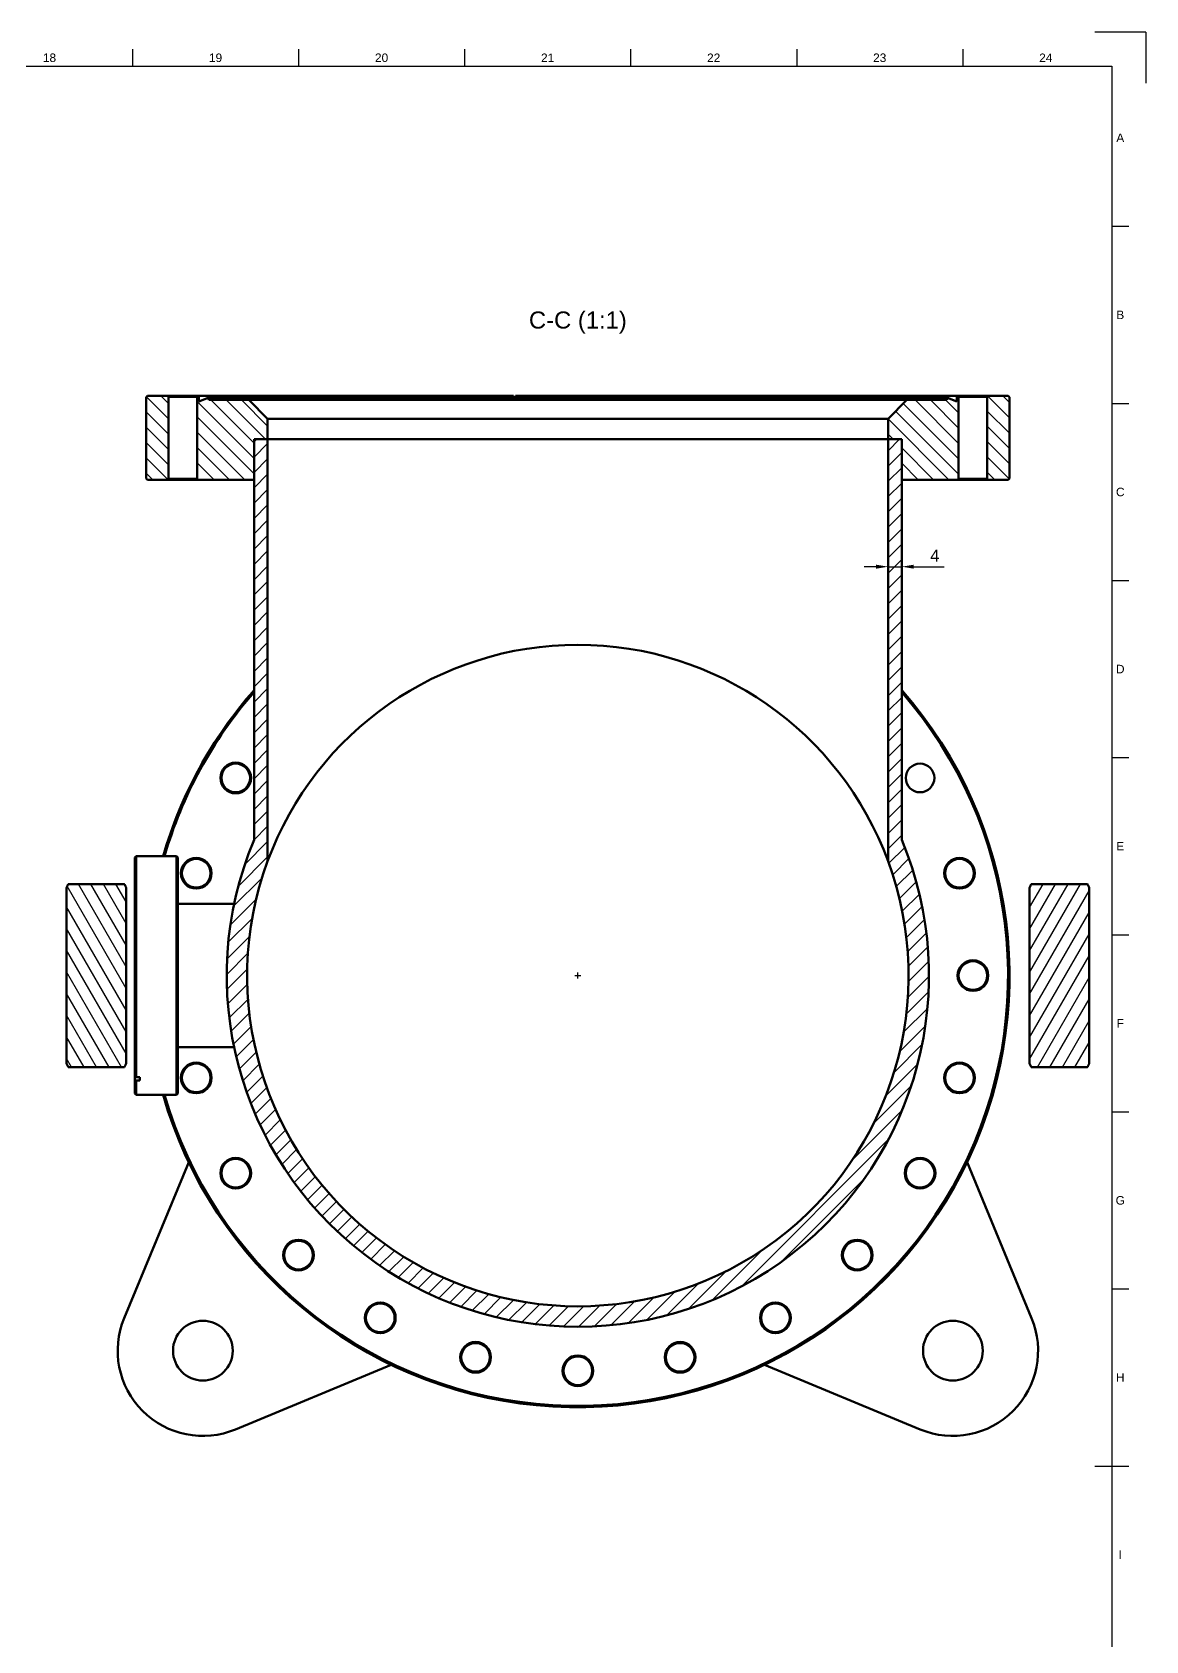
# Model space of a CAD drawing. Header units: millimetres. Extents: x -6 to 1189, y -14 to 841.
# Drawn here: x 862.3 to 1189, y 369.2 to 841 of the extents above; entities that cross this region are included whole.
import ezdxf
from ezdxf.enums import TextEntityAlignment as Align

# ---------------------------------------------------------------- set-up
doc = ezdxf.new("R2010")
doc.units = ezdxf.units.MM
doc.header["$LTSCALE"] = 0.75
doc.linetypes.add('CENTER2', pattern=[28.575, 19.05, -3.175, 3.175, -3.175])
for name, color, linetype, lineweight in [('Border', 7, 'Continuous', 25), ('FD_Dimensions', 7, 'Continuous', 25), ('Hatching', 7, 'Continuous', 25), ('Smart Centers', 7, 'CENTER2', 25), ('View Labels', 7, 'Continuous', 25), ('Visible', 7, 'Continuous', 50)]:
    doc.layers.add(name, color=color, linetype=linetype, lineweight=lineweight)
doc.styles.add('FusionTitle', font='')
doc.styles.get("Standard").update_dxf_attribs({"font": 'arial.ttf'})
doc.styles.get('FusionTitle').set_extended_font_data('Arial Unicode MS')
doc.dimstyles.new('Dim-ISO-25', dxfattribs={"dimtxt": 3.5, "dimasz": 3.5, "dimexe": 2, "dimexo": 2, "dimgap": 1.5, "dimtad": 1, "dimzin": 12, "dimdsep": 46, "dimtxsty": 'Standard', "dimcen": 0, "dimazin": 3, "dimtp": 0.1, "dimtm": 0.1, "dimtfac": 0.714, "dimtmove": 0, "dimatfit": 3, "dimfxl": 1, "dimtzin": 12, "dimarcsym": 0})

# ---------------------------------------------------------------- blocks, each defined once
blk = doc.blocks.new('ISO_A0_SHEET')
at = {"layer": 'Border'}
for p, q in [((1189, 841), (1174, 841)), ((1189, 841), (1189, 826)), ((891.749998, 836), (891.749998, 831)), ((940.458331, 836), (940.458331, 831)), ((989.166664, 836), (989.166664, 831)), ((1037.874997, 836), (1037.874997, 831)), ((1086.58333, 836), (1086.58333, 831)), ((1135.291663, 836), (1135.291663, 831)), ((20, 831), (1179, 831)), ((1179, 831), (1179, 10)), ((1179, 784.0625), (1184, 784.0625)), ((1179, 732.125), (1184, 732.125)), ((1179, 680.1875), (1184, 680.1875)), ((1179, 628.25), (1184, 628.25)), ((1179, 576.3125), (1184, 576.3125)), ((1179, 524.375), (1184, 524.375)), ((1179, 472.4375), (1184, 472.4375)), ((1174, 420.5), (1184, 420.5))]:
    blk.add_line(p, q, dxfattribs=at)
at = {"layer": 'Border', "style": 'FusionTitle'}
for s, p in [('18', (867.395832, 833.5)), ('19', (916.104165, 833.5)), ('20', (964.812498, 833.5)), ('21', (1013.520831, 833.5)), ('22', (1062.229164, 833.5)), ('23', (1110.937497, 833.5)), ('24', (1159.64583, 833.5)), ('A', (1181.5, 810.03125)), ('B', (1181.5, 758.09375)), ('C', (1181.5, 706.15625)), ('D', (1181.5, 654.21875)), ('E', (1181.5, 602.28125)), ('F', (1181.5, 550.34375)), ('G', (1181.5, 498.40625)), ('H', (1181.5, 446.46875)), ('I', (1181.5, 394.53125))]:
    blk.add_text(s, height=2.5, dxfattribs=at).set_placement(p, align=Align.MIDDLE)
blk = doc.blocks.new('*D77')
at = {"layer": 'Defpoints', "color": 0, "transparency": 16777216}
for p in [(1117.389183, 684.244756), (1113.389183, 680.792954), (1117.389183, 680.792954)]:
    blk.add_point(p, dxfattribs=at)
at = {"layer": 'FD_Dimensions', "lineweight": -2, "transparency": 16777216}
for p, q in [((1109.889183, 684.244756), (1106.389183, 684.244756)), ((1113.389183, 682.792954), (1113.389183, 686.244756)), ((1113.389183, 684.244756), (1117.389183, 684.244756)), ((1117.389183, 682.792954), (1117.389183, 686.244756)), ((1120.889183, 684.244756), (1129.810056, 684.244756))]:
    blk.add_line(p, q, dxfattribs=at)
at = {"layer": 'FD_Dimensions', "transparency": 16777216}
for points in [[(1109.889183, 684.828089), (1109.889183, 683.661423), (1113.389183, 684.244756)], [(1120.889183, 684.828089), (1120.889183, 683.661423), (1117.389183, 684.244756)]]:
    blk.add_solid(points, dxfattribs=at)
at = {"layer": 'FD_Dimensions', "color": 0, "transparency": 16777216, "insert": (1127.099619, 687.494756), "char_height": 3.5, "attachment_point": 5}
blk.add_mtext('4', dxfattribs=at)
blk = doc.blocks.new('*U49')
at = {"layer": 'Smart Centers', "color": 0, "linetype": 'Continuous', "ltscale": 0.75, "transparency": 16777216}
for p, q in [((-0.892969, 0), (0.892969, 0)), ((0, -0.892969), (0, 0.892969))]:
    blk.add_line(p, q, dxfattribs=at)

msp = doc.modelspace()

# ---------------------------------------------------------------- hatches: boundary and pattern name
at = {"layer": 'Hatching'}
h = msp.add_hatch(dxfattribs=at)
h.set_pattern_fill('ANSI31', color=256, angle=90, style=0)
h.paths.add_polyline_path([(1142.489, 710.029), (1142.789, 709.729), (1148.589, 709.729), (1148.989, 710.129), (1148.989, 733.929), (1148.589, 734.329), (1142.789, 734.329), (1142.489, 734.029)], flags=0)
h.paths.add_polyline_path([(1133.789, 709.729), (1134.089, 710.029), (1134.089, 734.029), (1133.789, 734.329), (1133.564, 734.329), (1133.564, 732.737), (1130.839, 733.729), (1130.621, 733.129), (1118.889, 733.129), (1113.389, 727.629), (1113.389, 721.629), (1117.389, 721.629), (1117.389, 709.729)], flags=0)
h.paths.add_polyline_path([(910.689, 710.029), (910.989, 709.729), (927.389, 709.729), (927.389, 721.629), (931.389, 721.629), (931.389, 727.629), (925.889, 733.129), (914.158, 733.129), (913.939, 733.729), (911.214, 732.737), (911.214, 734.329), (910.989, 734.329), (910.689, 734.029)], flags=0)
h.paths.add_polyline_path([(901.989, 709.729), (902.289, 710.029), (902.289, 734.029), (901.989, 734.329), (896.189, 734.329), (895.789, 733.929), (895.789, 710.129), (896.189, 709.729)], flags=0)
h = msp.add_hatch(dxfattribs=at)
h.set_pattern_fill('ANSI31', color=256, style=0)
edge = h.paths.add_edge_path(flags=0)
edge.add_line((927.389, 721.629), (927.389, 709.729))
edge.add_line((927.389, 709.729), (927.389, 604.128))
edge.add_ellipse((1022.389, 564.329), major_axis=(-95, 39.799), ratio=1, start_angle=0, end_angle=225.46172)
edge.add_line((1117.389, 604.128), (1117.389, 709.729))
edge.add_line((1117.389, 709.729), (1117.389, 721.629))
edge.add_line((1117.389, 721.629), (1113.389, 721.629))
edge.add_line((1113.389, 721.629), (1113.389, 597.915))
edge.add_ellipse((1022.389, 564.329), major_axis=(91, 33.586), ratio=1, start_angle=139.48444, end_angle=360, ccw=False)
edge.add_line((931.389, 597.915), (931.389, 721.629))
edge.add_line((931.389, 721.629), (927.389, 721.629))
h = msp.add_hatch(dxfattribs=at)
h.set_pattern_fill('ANSI31', color=256, angle=75, style=0)
edge = h.paths.add_edge_path(flags=0)
edge.add_spline(control_points=[(872.889, 591.172), (872.634, 590.633), (872.389, 590.098)], knot_values=[0, 0, 0, 0.1184585, 0.1184585, 0.1184585], weights=[1, 1.0000452, 1], degree=2, periodic=0)
edge.add_line((872.389, 590.098), (872.389, 538.56))
edge.add_spline(control_points=[(872.389, 538.56), (872.634, 538.025), (872.889, 537.486)], knot_values=[0, 0, 0, 0.1184585, 0.1184585, 0.1184585], weights=[1, 1.0000452, 1], degree=2, periodic=0)
edge.add_line((872.889, 537.486), (889.389, 537.486))
edge.add_spline(control_points=[(889.389, 537.486), (889.644, 538.025), (889.889, 538.56)], knot_values=[0, 0, 0, 0.1184585, 0.1184585, 0.1184585], weights=[1, 1.0000452, 1], degree=2, periodic=0)
edge.add_line((889.889, 538.56), (889.889, 590.098))
edge.add_spline(control_points=[(889.889, 590.098), (889.644, 590.633), (889.389, 591.172)], knot_values=[0, 0, 0, 0.1184585, 0.1184585, 0.1184585], weights=[1, 1.0000452, 1], degree=2, periodic=0)
edge.add_line((889.389, 591.172), (872.889, 591.172))
h = msp.add_hatch(dxfattribs=at)
h.set_pattern_fill('ANSI31', color=256, angle=15, style=0)
edge = h.paths.add_edge_path(flags=0)
edge.add_line((1172.389, 538.56), (1172.389, 590.098))
edge.add_spline(control_points=[(1172.389, 590.098), (1172.144, 590.633), (1171.889, 591.172)], knot_values=[0, 0, 0, 0.1184585, 0.1184585, 0.1184585], weights=[1, 1.0000452, 1], degree=2, periodic=0)
edge.add_line((1171.889, 591.172), (1155.389, 591.172))
edge.add_spline(control_points=[(1155.389, 591.172), (1155.134, 590.633), (1154.889, 590.098)], knot_values=[0, 0, 0, 0.1184585, 0.1184585, 0.1184585], weights=[1, 1.0000452, 1], degree=2, periodic=0)
edge.add_line((1154.889, 590.098), (1154.889, 538.56))
edge.add_spline(control_points=[(1154.889, 538.56), (1155.134, 538.025), (1155.389, 537.486)], knot_values=[0, 0, 0, 0.1184585, 0.1184585, 0.1184585], weights=[1, 1.0000452, 1], degree=2, periodic=0)
edge.add_line((1155.389, 537.486), (1171.889, 537.486))
edge.add_spline(control_points=[(1171.889, 537.486), (1172.144, 538.025), (1172.389, 538.56)], knot_values=[0, 0, 0, 0.1184585, 0.1184585, 0.1184585], weights=[1, 1.0000452, 1], degree=2, periodic=0)

# ---------------------------------------------------------------- linework, layer by layer
at = {"layer": 'Visible', "extrusion": (0, 1, 0)}
for p, q in [((896.189, 734.329), (895.789, 733.929)), ((895.789, 733.929), (895.789, 710.129)), ((901.989, 734.329), (896.189, 734.329)), ((901.989, 734.329), (910.989, 734.329)), ((902.289, 734.029), (901.989, 734.329)), ((910.689, 734.029), (902.289, 734.029)), ((902.289, 710.029), (902.289, 734.029)), ((910.989, 734.329), (910.689, 734.029)), ((910.689, 734.029), (910.689, 710.029)), ((911.214, 734.329), (910.989, 734.329)), ((911.214, 732.737), (911.214, 734.329)), ((911.214, 734.329), (1003.555, 734.329)), ((913.939, 733.729), (911.214, 732.737)), ((914.158, 733.129), (913.939, 733.729)), ((913.939, 733.729), (1130.839, 733.729)), ((925.889, 733.129), (914.158, 733.129)), ((931.389, 727.629), (925.889, 733.129)), ((1118.889, 733.129), (925.889, 733.129)), ((1003.555, 733.729), (1003.555, 734.329)), ((1004.13, 734.329), (1004.068, 733.929)), ((1004.068, 733.729), (1004.068, 733.929)), ((1006.428, 734.329), (1004.13, 734.329)), ((1006.443, 734.329), (1006.428, 734.329)), ((1006.443, 734.329), (1006.443, 733.729)), ((1006.443, 734.329), (1133.564, 734.329)), ((1118.889, 733.129), (1113.389, 727.629)), ((1130.621, 733.129), (1118.889, 733.129)), ((1130.839, 733.729), (1130.621, 733.129)), ((1133.564, 732.737), (1130.839, 733.729)), ((1133.564, 734.329), (1133.564, 732.737)), ((1133.789, 734.329), (1133.564, 734.329)), ((1134.089, 734.029), (1133.789, 734.329)), ((1133.789, 734.329), (1142.789, 734.329)), ((1134.089, 710.029), (1134.089, 734.029)), ((1142.489, 734.029), (1134.089, 734.029)), ((1142.789, 734.329), (1142.489, 734.029)), ((1142.489, 734.029), (1142.489, 710.029)), ((1148.589, 734.329), (1142.789, 734.329)), ((1148.989, 733.929), (1148.589, 734.329)), ((1148.989, 710.129), (1148.989, 733.929)), ((931.389, 721.629), (931.389, 727.629)), ((931.389, 727.629), (1113.389, 727.629)), ((1113.389, 727.629), (1113.389, 721.629)), ((927.389, 721.629), (931.389, 721.629)), ((927.389, 709.729), (927.389, 721.629)), ((931.389, 721.629), (927.389, 721.629)), ((927.389, 721.629), (927.389, 604.128)), ((1113.389, 721.629), (931.389, 721.629)), ((931.389, 721.629), (1113.389, 721.629)), ((931.389, 597.915), (931.389, 721.629)), ((1113.389, 721.629), (1117.389, 721.629)), ((1113.389, 721.629), (1113.389, 597.915)), ((1117.389, 721.629), (1113.389, 721.629)), ((1117.389, 721.629), (1117.389, 709.729)), ((1117.389, 604.128), (1117.389, 721.629)), ((895.789, 710.129), (896.189, 709.729)), ((896.189, 709.729), (901.989, 709.729)), ((901.989, 709.729), (902.289, 710.029)), ((910.989, 709.729), (901.989, 709.729)), ((902.289, 710.029), (910.689, 710.029)), ((910.689, 710.029), (910.989, 709.729)), ((910.989, 709.729), (927.389, 709.729)), ((1117.389, 709.729), (1133.789, 709.729)), ((1133.789, 709.729), (1134.089, 710.029)), ((1142.789, 709.729), (1133.789, 709.729)), ((1134.089, 710.029), (1142.489, 710.029)), ((1142.489, 710.029), (1142.789, 709.729)), ((1142.789, 709.729), (1148.589, 709.729)), ((1148.589, 709.729), (1148.989, 710.129)), ((892.389, 598.929), (892.789, 599.329)), ((904.689, 599.329), (892.789, 599.329)), ((892.789, 534.53), (892.789, 599.329)), ((905.089, 598.929), (904.689, 599.329)), ((904.689, 599.329), (904.689, 529.329)), ((892.389, 598.929), (892.389, 534.877)), ((905.089, 529.729), (905.089, 598.929)), ((872.389, 590.098), (872.389, 538.56)), ((889.389, 591.172), (872.889, 591.172)), ((889.889, 538.56), (889.889, 590.098)), ((1154.889, 590.098), (1154.889, 538.56)), ((1171.889, 591.172), (1155.389, 591.172)), ((1172.389, 538.56), (1172.389, 590.098)), ((921.553, 585.329), (905.089, 585.329)), ((921.553, 543.329), (905.089, 543.329)), ((872.889, 537.486), (889.389, 537.486)), ((892.389, 534.877), (892.389, 533.877)), ((892.789, 534.53), (892.389, 534.877)), ((892.389, 533.877), (892.389, 529.729)), ((892.389, 533.877), (892.789, 533.53)), ((893.889, 534.53), (892.789, 534.53)), ((892.789, 529.329), (892.789, 533.53)), ((892.789, 533.53), (893.889, 533.53)), ((893.889, 534.53), (893.889, 533.53)), ((1155.389, 537.486), (1171.889, 537.486)), ((892.389, 529.729), (892.789, 529.329)), ((904.689, 529.329), (892.789, 529.329)), ((905.089, 529.729), (904.689, 529.329)), ((889.292, 463.896), (908.226, 509.607)), ((1155.486, 463.896), (1136.552, 509.607)), ((967.668, 450.166), (921.956, 431.232)), ((1077.111, 450.166), (1122.822, 431.232))]:
    msp.add_line(p, q, dxfattribs=at)
at = {"layer": 'Visible', "extrusion": (1e-16, 0, -1)}
for centre, radius in [((-922.017, 622.279), 4.5), ((-910.438, 594.326), 4.5), ((-1134.34, 594.326), 4.5), ((-1138.289, 564.329), 4.5), ((-910.438, 534.332), 4.5), ((-1134.34, 534.332), 4.5), ((-922.017, 506.379), 4.5), ((-1122.762, 506.379), 4.5), ((-940.436, 482.375), 4.5), ((-1104.343, 482.375), 4.5), ((-964.439, 463.957), 4.5), ((-1080.339, 463.957), 4.5), ((-912.389, 454.329), 8.75), ((-992.392, 452.378), 4.5), ((-1022.389, 448.429), 4.5), ((-1052.386, 452.378), 4.5)]:
    msp.add_circle(centre, radius, dxfattribs=at)
at = {"layer": 'Visible'}
for centre, radius in [((922.017, 622.279), 4.2), ((1122.762, 622.279), 4.2), ((910.438, 594.326), 4.2), ((1134.34, 594.326), 4.2), ((1138.289, 564.329), 4.2), ((910.438, 534.332), 4.2), ((1134.34, 534.332), 4.2), ((922.017, 506.379), 4.2), ((1122.762, 506.379), 4.2), ((940.436, 482.375), 4.2), ((1104.343, 482.375), 4.2), ((964.439, 463.957), 4.2), ((1080.339, 463.957), 4.2), ((1132.389, 454.329), 8.75), ((992.392, 452.378), 4.2), ((1052.386, 452.378), 4.2), ((1022.389, 448.429), 4.2)]:
    msp.add_circle(centre, radius, dxfattribs=at)
at = {"layer": 'Visible', "extrusion": (1e-16, 0, -1)}
for centre, radius, start, end in [((-1022.389, 564.329), 97, 20.25778, 159.74222), ((-1022.389, 564.329), 126.6, 16.04912, 41.3754), ((-1022.389, 564.329), 126.6, 138.6246, 343.95088), ((-1022.389, 564.329), 97, 159.74222, 20.25778), ((-912.389, 454.329), 25, 247.5, 22.5)]:
    msp.add_arc(centre, radius, start, end, dxfattribs=at)
at = {"layer": 'Visible'}
for centre, radius, start, end in [((1022.389, 564.329), 126.2, 196.10137, 41.16881), ((1022.389, 564.329), 126.2, 138.83119, 163.89863), ((1022.389, 564.329), 103, 157.26914, 22.73086), ((1132.389, 454.329), 25, 247.5, 22.5)]:
    msp.add_arc(centre, radius, start, end, dxfattribs=at)
for points, weights in [([(872.889, 591.172), (872.634, 590.633), (872.389, 590.098)], [1, 1.00004516044, 1]), ([(889.889, 590.098), (889.644, 590.633), (889.389, 591.172)], [1, 1.00004516044, 1]), ([(1155.389, 591.172), (1155.134, 590.633), (1154.889, 590.098)], [1, 1.00004516044, 1]), ([(1172.389, 590.098), (1172.144, 590.633), (1171.889, 591.172)], [1, 1.00004516046, 1]), ([(872.389, 538.56), (872.634, 538.025), (872.889, 537.486)], [1, 1.00004516044, 1]), ([(889.389, 537.486), (889.644, 538.025), (889.889, 538.56)], [1, 1.00004516043, 1]), ([(1154.889, 538.56), (1155.134, 538.025), (1155.389, 537.486)], [1, 1.00004516045, 1]), ([(1171.889, 537.486), (1172.144, 538.025), (1172.389, 538.56)], [1, 1.00004516043, 1])]:
    msp.add_rational_spline(points, weights, degree=2, dxfattribs=at)

# ---------------------------------------------------------------- block references
at = {"layer": 'Border'}
msp.add_blockref('ISO_A0_SHEET', (0, 0), dxfattribs=at)
at = {"layer": 'Smart Centers', "ltscale": 0.75}
msp.add_blockref('*U49', (1022.389, 564.329), dxfattribs=at)

# ---------------------------------------------------------------- texts
at = {"layer": 'View Labels', "insert": (1022.389, 752.579), "char_height": 5, "width": 30.61733, "attachment_point": 8}
msp.add_mtext('C-C (1:1)', dxfattribs=at)

# ---------------------------------------------------------------- dimensions: what is measured, and where the dimension line sits
at = {"layer": 'FD_Dimensions'}
dim = msp.add_linear_dim(base=(1117.389, 684.245), p1=(1113.389, 680.793), p2=(1117.389, 680.793), dimstyle='Dim-ISO-25', override={"dimlfac": 1, "dimclrd": 256, "dimclre": 256}, dxfattribs=at)
dim.commit()
dim.dimension.update_dxf_attribs({"geometry": '*D77', "text_midpoint": (1127.1, 687.495)})

doc.saveas('drawing.dxf')
